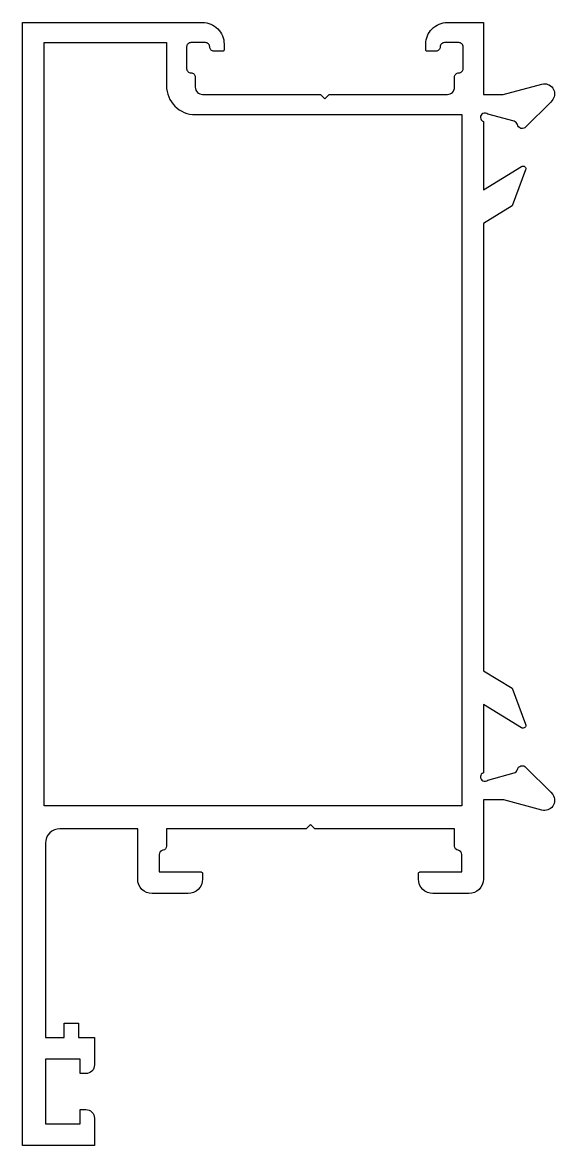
# Model space of a CAD drawing. Extents: x 1298.3 to 1335.2, y -222.2 to -144.2.
import ezdxf

# ---------------------------------------------------------------- set-up
doc = ezdxf.new("R2010")
doc.units = 0
doc.header["$LTSCALE"] = 15
doc.layers.get('0').update_dxf_attribs({"linetype": 'CONTINUOUS'})

msp = doc.modelspace()

# ---------------------------------------------------------------- linework, layer by layer
at = {"ltscale": 5}
for points in [[(1302.205, -213.714), (1302.205, -214.714), (1303.305, -214.714), (1303.305, -216.614, -0.414214), (1302.705, -217.214), (1302.305, -217.214), (1302.305, -216.214), (1299.905, -216.214), (1299.905, -220.714), (1302.305, -220.714), (1302.305, -219.714), (1302.705, -219.714, -0.414214), (1303.305, -220.314), (1303.305, -222.214), (1298.305, -222.214), (1298.305, -144.214), (1310.805, -144.214, -0.414214), (1312.305, -145.714), (1312.305, -146.114, -0.414214), (1312.205, -146.214), (1311.605, -146.214, -0.414214), (1311.305, -145.914, 0.414214), (1311.005, -145.614), (1310.005, -145.614, 0.414214), (1309.705, -145.914), (1309.705, -147.414, 0.414214), (1310.005, -147.714, -0.414214), (1310.305, -148.014), (1310.305, -148.714, 0.414214), (1310.805, -149.214), (1319.005, -149.214), (1319.305, -149.514), (1319.605, -149.214), (1327.805, -149.214, 0.414214), (1328.305, -148.714), (1328.305, -148.014, -0.414214), (1328.605, -147.714, 0.414214), (1328.905, -147.414), (1328.905, -145.914, 0.414214), (1328.605, -145.614), (1327.605, -145.614, 0.414214), (1327.305, -145.914, -0.414214), (1327.005, -146.214), (1326.405, -146.214, -0.414214), (1326.305, -146.114), (1326.305, -145.714, -0.414214), (1327.805, -144.214), (1330.305, -144.214), (1330.305, -149.214), (1331.681, -149.214), (1334.366, -148.495, -0.700084), (1335.121, -149.573), (1334.995, -149.753), (1333.266, -151.464, -0.607471), (1332.665, -151.306, 0.283637), (1332.447, -151.079), (1330.61, -150.587, 1.229391), (1330.305, -151.089), (1330.305, -155.833), (1332.952, -154.218, -0.713664), (1333.243, -154.459), (1332.301, -156.958), (1330.305, -158.176), (1330.305, -189.238), (1332.301, -190.457), (1333.243, -192.956, -0.713664), (1332.952, -193.197), (1330.305, -191.581), (1330.305, -196.326, 1.229391), (1330.61, -196.828), (1332.447, -196.336, 0.283637), (1332.665, -196.109, -0.607471), (1333.266, -195.95), (1334.995, -197.662), (1335.121, -197.841, -0.700084), (1334.366, -198.919), (1331.732, -198.214), (1330.305, -198.214), (1330.305, -203.714, -0.414214), (1329.305, -204.714), (1326.805, -204.714, -0.414214), (1325.805, -203.714), (1325.805, -203.314, -0.414214), (1325.905, -203.214), (1328.805, -203.214), (1328.805, -202.006, 0.365977), (1328.555, -201.71, -0.365977), (1328.305, -201.414), (1328.305, -200.214), (1318.605, -200.214), (1318.305, -199.914), (1318.005, -200.214), (1308.305, -200.214), (1308.305, -201.414, -0.365977), (1308.055, -201.71, 0.365977), (1307.805, -202.006), (1307.805, -203.214), (1310.705, -203.214, -0.414214), (1310.805, -203.314), (1310.805, -203.714, -0.414214), (1309.805, -204.714), (1307.305, -204.714, -0.414214), (1306.305, -203.714), (1306.305, -200.214), (1300.905, -200.214, 0.414214), (1299.905, -201.214), (1299.905, -214.714), (1301.205, -214.714), (1301.205, -213.714)], [(1308.305, -145.614), (1308.305, -148.614, 0.414214), (1310.305, -150.614), (1328.805, -150.614), (1328.805, -198.614), (1299.805, -198.614), (1299.805, -145.614)]]:
    msp.add_lwpolyline(points, format="xyb", close=True, dxfattribs=at)

doc.saveas('drawing.dxf')
